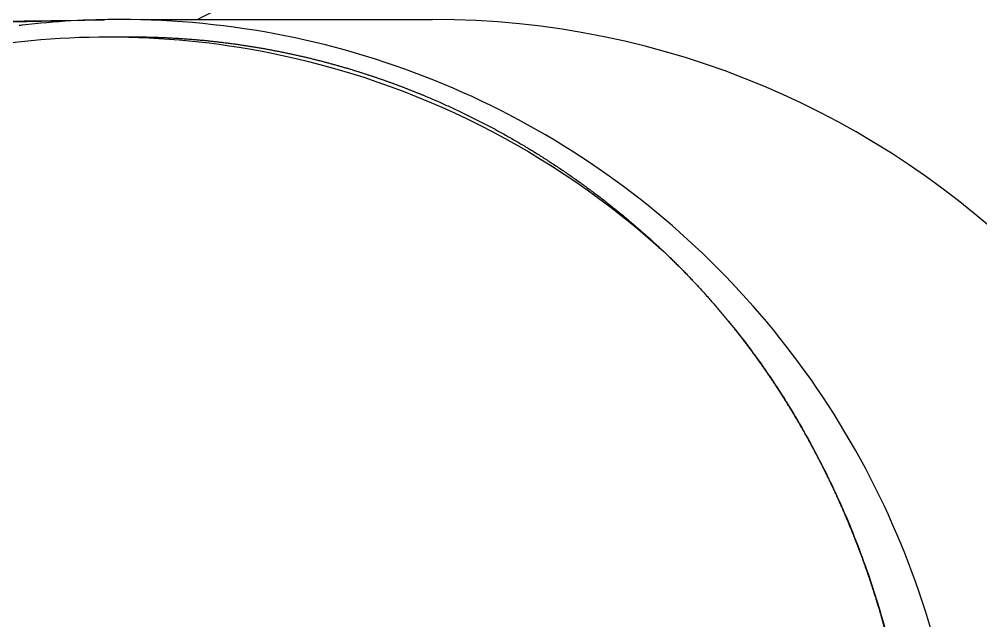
# Model space of a CAD drawing. Extents: x 0 to 790, y 0 to 579.
# Drawn here: x 487.97 to 515.74, y 509.08 to 526.44 of the extents above; entities that cross this region are included whole.
import ezdxf

# ---------------------------------------------------------------- set-up
doc = ezdxf.new("R2010")
doc.units = 0
doc.header["$LTSCALE"] = 10
doc.header["$MEASUREMENT"] = 0
doc.layers.add('1', color=7, linetype='CONTINUOUS')
doc.layers.add('DEF_LAYER_ASSEM_MEMBER', color=7, linetype='CONTINUOUS')

# ---------------------------------------------------------------- blocks, each defined once
blk = doc.blocks.new('A$C219e8258')
at = {"layer": '1'}
blk.add_line((0, 24), (-0.636, 24), dxfattribs=at)
blk.add_arc((0, 0), 24, 79.2833, 90, dxfattribs=at)
for start_param, end_param in [(0.000002, 0.194832), (0.194832, 0.734985)]:
    blk.add_ellipse((0, 0), major_axis=(0, 24), ratio=0.996195, start_param=start_param, end_param=end_param, dxfattribs=at)
for points, knots in [([(-1.206, 23.993), (-1.229, 23.992), (-1.277, 23.991), (-1.347, 23.989), (-1.418, 23.986), (-1.488, 23.984), (-1.558, 23.981), (-1.628, 23.978), (-1.697, 23.975), (-1.767, 23.971), (-1.836, 23.967), (-1.905, 23.964), (-1.973, 23.96), (-2.042, 23.955), (-2.11, 23.951), (-2.178, 23.946), (-2.246, 23.941), (-2.313, 23.936), (-2.381, 23.931), (-2.448, 23.926), (-2.515, 23.92), (-2.581, 23.914), (-2.648, 23.908), (-2.714, 23.902), (-2.78, 23.896), (-2.845, 23.889), (-2.911, 23.882), (-2.976, 23.875), (-3.041, 23.868), (-3.106, 23.861), (-3.17, 23.854), (-3.234, 23.846), (-3.298, 23.839), (-3.362, 23.831), (-3.426, 23.823), (-3.489, 23.815), (-3.552, 23.806), (-3.615, 23.798), (-3.678, 23.789), (-3.74, 23.78), (-3.802, 23.771), (-3.864, 23.762), (-3.926, 23.753), (-3.987, 23.744), (-4.048, 23.734), (-4.109, 23.724), (-4.17, 23.715), (-4.231, 23.705), (-4.291, 23.695), (-4.351, 23.684), (-4.411, 23.674), (-4.47, 23.664), (-4.529, 23.653), (-4.588, 23.642), (-4.647, 23.632), (-4.706, 23.621), (-4.764, 23.61), (-4.822, 23.598), (-4.88, 23.587), (-4.938, 23.576), (-4.995, 23.564), (-5.052, 23.553), (-5.109, 23.541), (-5.166, 23.529), (-5.222, 23.517), (-5.278, 23.505), (-5.334, 23.493), (-5.39, 23.481), (-5.445, 23.468), (-5.5, 23.456), (-5.555, 23.443), (-5.61, 23.431), (-5.664, 23.418), (-5.719, 23.405), (-5.773, 23.393), (-5.826, 23.38), (-5.88, 23.366), (-5.933, 23.353), (-5.986, 23.34), (-6.039, 23.327), (-6.092, 23.314), (-6.144, 23.3), (-6.196, 23.287), (-6.248, 23.273), (-6.299, 23.259), (-6.351, 23.246), (-6.402, 23.232), (-6.453, 23.218), (-6.503, 23.204), (-6.554, 23.19), (-6.604, 23.176), (-6.654, 23.162), (-6.703, 23.148), (-6.753, 23.134), (-6.802, 23.119), (-6.851, 23.105), (-6.9, 23.091), (-6.948, 23.076), (-6.996, 23.062), (-7.044, 23.047), (-7.092, 23.033), (-7.14, 23.018), (-7.187, 23.003), (-7.234, 22.989), (-7.281, 22.974), (-7.327, 22.959), (-7.374, 22.944), (-7.42, 22.929), (-7.466, 22.915), (-7.511, 22.9), (-7.557, 22.885), (-7.602, 22.87), (-7.647, 22.855), (-7.691, 22.84), (-7.736, 22.825), (-7.78, 22.81), (-7.824, 22.794), (-7.868, 22.779), (-7.911, 22.764), (-7.954, 22.749), (-7.998, 22.734), (-8.04, 22.719), (-8.083, 22.703), (-8.125, 22.688), (-8.167, 22.673), (-8.209, 22.658), (-8.251, 22.642), (-8.292, 22.627), (-8.334, 22.612), (-8.374, 22.597), (-8.415, 22.581), (-8.456, 22.566), (-8.496, 22.551), (-8.536, 22.536), (-8.576, 22.52), (-8.615, 22.505), (-8.655, 22.49), (-8.694, 22.474), (-8.733, 22.459), (-8.771, 22.444), (-8.81, 22.429), (-8.848, 22.413), (-8.886, 22.398), (-8.924, 22.383), (-8.961, 22.368), (-8.998, 22.352), (-9.036, 22.337), (-9.115, 22.304), (-9.237, 22.254), (-9.4, 22.184), (-9.562, 22.113), (-9.723, 22.041), (-9.884, 21.968), (-10.043, 21.895), (-10.2, 21.82), (-10.357, 21.744), (-10.513, 21.667), (-10.667, 21.589), (-10.821, 21.511), (-10.973, 21.431), (-11.124, 21.351), (-11.274, 21.27), (-11.423, 21.187), (-11.571, 21.104), (-11.718, 21.021), (-11.863, 20.936), (-12.007, 20.851), (-12.151, 20.765), (-12.293, 20.678), (-12.434, 20.59), (-12.574, 20.502), (-12.712, 20.413), (-12.85, 20.323), (-12.986, 20.233), (-13.122, 20.142), (-13.256, 20.05), (-13.389, 19.958), (-13.521, 19.865), (-13.652, 19.772), (-13.781, 19.678), (-13.91, 19.584), (-14.037, 19.488), (-14.164, 19.393), (-14.289, 19.297), (-14.413, 19.2), (-14.536, 19.103), (-14.657, 19.006), (-14.778, 18.908), (-14.898, 18.809), (-15.016, 18.71), (-15.133, 18.611), (-15.25, 18.512), (-15.365, 18.412), (-15.479, 18.311), (-15.592, 18.211), (-15.704, 18.109), (-15.814, 18.008), (-15.924, 17.906), (-15.996, 17.838), (-16.033, 17.804)], [0, 0, 0, 0, 0.004415, 0.008816, 0.013203, 0.017577, 0.021937, 0.026283, 0.030616, 0.034935, 0.039241, 0.043532, 0.04781, 0.052075, 0.056326, 0.060563, 0.064786, 0.068996, 0.073192, 0.077375, 0.081544, 0.085699, 0.089841, 0.093969, 0.098083, 0.102184, 0.106271, 0.110344, 0.114404, 0.11845, 0.122482, 0.126501, 0.130506, 0.134497, 0.138475, 0.142439, 0.14639, 0.150326, 0.154249, 0.158159, 0.162055, 0.165937, 0.169806, 0.17366, 0.177502, 0.181329, 0.185143, 0.188943, 0.19273, 0.196503, 0.200262, 0.204008, 0.20774, 0.211458, 0.215163, 0.218854, 0.222532, 0.226195, 0.229846, 0.233482, 0.237105, 0.240714, 0.244309, 0.247891, 0.25146, 0.255014, 0.258555, 0.262082, 0.265596, 0.269096, 0.272582, 0.276055, 0.279514, 0.282959, 0.286391, 0.289809, 0.293213, 0.296604, 0.299981, 0.303345, 0.306694, 0.310031, 0.313353, 0.316662, 0.319957, 0.323239, 0.326507, 0.329761, 0.333002, 0.336228, 0.339442, 0.342641, 0.345827, 0.349, 0.352159, 0.355304, 0.358435, 0.361553, 0.364657, 0.367748, 0.370824, 0.373888, 0.376937, 0.379973, 0.382995, 0.386004, 0.388999, 0.39198, 0.394948, 0.397902, 0.400842, 0.403769, 0.406682, 0.409582, 0.412467, 0.41534, 0.418198, 0.421043, 0.423874, 0.426692, 0.429496, 0.432286, 0.435063, 0.437826, 0.440575, 0.443311, 0.446033, 0.448741, 0.451436, 0.454117, 0.456785, 0.459439, 0.462079, 0.464705, 0.467318, 0.469918, 0.472503, 0.475075, 0.477634, 0.480179, 0.48271, 0.485227, 0.487731, 0.490221, 0.492698, 0.495161, 0.49761, 0.500045, 0.510934, 0.521779, 0.53258, 0.543337, 0.554051, 0.564721, 0.575347, 0.58593, 0.596469, 0.606965, 0.617417, 0.627825, 0.63819, 0.648512, 0.65879, 0.669024, 0.679215, 0.689363, 0.699467, 0.709528, 0.719545, 0.729519, 0.73945, 0.749337, 0.759181, 0.768982, 0.77874, 0.788454, 0.798125, 0.807753, 0.817337, 0.826879, 0.836377, 0.845833, 0.855245, 0.864614, 0.87394, 0.883223, 0.892463, 0.90166, 0.910814, 0.919926, 0.928994, 0.93802, 0.947002, 0.955942, 0.964839, 0.973693, 0.982505, 0.991274, 1, 1, 1, 1]), ([(-0.638, 24), (-0.647, 24), (-0.676, 24), (-0.726, 24), (-0.787, 24), (-0.848, 23.999), (-0.909, 23.998), (-0.969, 23.998), (-1.029, 23.997), (-1.088, 23.995), (-1.147, 23.994), (-1.186, 23.993), (-1.206, 23.993)], [0, 0, 0, 0, 0.045874, 0.151554, 0.257268, 0.363037, 0.468882, 0.574825, 0.680887, 0.787089, 0.893453, 1, 1, 1, 1]), ([(-16.033, 17.804), (-16.049, 17.789), (-16.081, 17.758), (-16.13, 17.712), (-16.178, 17.665), (-16.227, 17.618), (-16.275, 17.571), (-16.324, 17.523), (-16.372, 17.475), (-16.421, 17.427), (-16.47, 17.379), (-16.518, 17.33), (-16.567, 17.281), (-16.615, 17.231), (-16.664, 17.181), (-16.713, 17.131), (-16.761, 17.08), (-16.81, 17.03), (-16.858, 16.978), (-16.907, 16.927), (-16.956, 16.875), (-17.004, 16.823), (-17.053, 16.77), (-17.101, 16.717), (-17.15, 16.664), (-17.198, 16.611), (-17.247, 16.557), (-17.295, 16.503), (-17.344, 16.448), (-17.392, 16.393), (-17.44, 16.338), (-17.489, 16.282), (-17.537, 16.227), (-17.585, 16.17), (-17.633, 16.114), (-17.682, 16.057), (-17.73, 15.999), (-17.778, 15.942), (-17.826, 15.884), (-17.859, 15.843), (-17.876, 15.822), (-17.878, 15.821)], [0, 0, 0, 0, 0.024881, 0.049837, 0.074867, 0.099972, 0.125151, 0.150404, 0.175731, 0.201133, 0.22661, 0.252161, 0.277786, 0.303486, 0.329261, 0.35511, 0.381034, 0.407032, 0.433105, 0.459252, 0.485475, 0.511771, 0.538143, 0.564589, 0.59111, 0.617706, 0.644376, 0.671122, 0.697942, 0.724837, 0.751807, 0.778851, 0.805971, 0.833165, 0.860434, 0.887779, 0.915198, 0.942692, 0.970261, 0.997906, 1, 1, 1, 1]), ([(-17.889, 15.805), (-18.034, 15.631), (-18.38, 15.202), (-18.9, 14.492), (-19.448, 13.677), (-19.963, 12.834), (-20.445, 11.965), (-20.892, 11.072), (-21.305, 10.158), (-21.681, 9.222), (-22.021, 8.269), (-22.324, 7.299), (-22.588, 6.314), (-22.814, 5.317), (-23.001, 4.308), (-23.119, 3.501), (-23.173, 3.031), (-23.187, 2.901)], [0, 0, 0, 0, 0.049844, 0.120801, 0.191769, 0.262747, 0.333734, 0.404728, 0.47573, 0.546737, 0.61775, 0.688767, 0.759788, 0.830812, 0.901839, 0.972868, 1, 1, 1, 1]), ([(-17.878, 15.821), (-17.892, 15.803), (-17.923, 15.765), (-17.97, 15.708), (-18.018, 15.648), (-18.066, 15.588), (-18.113, 15.528), (-18.161, 15.468), (-18.209, 15.407), (-18.256, 15.346), (-18.304, 15.284), (-18.351, 15.222), (-18.399, 15.16), (-18.446, 15.097), (-18.493, 15.034), (-18.541, 14.971), (-18.588, 14.907), (-18.635, 14.843), (-18.682, 14.778), (-18.729, 14.714), (-18.775, 14.648), (-18.822, 14.583), (-18.869, 14.517), (-18.915, 14.45), (-18.962, 14.384), (-19.008, 14.317), (-19.054, 14.249), (-19.1, 14.182), (-19.146, 14.113), (-19.192, 14.045), (-19.238, 13.976), (-19.284, 13.907), (-19.329, 13.837), (-19.375, 13.767), (-19.42, 13.696), (-19.465, 13.626), (-19.51, 13.554), (-19.555, 13.483), (-19.6, 13.411), (-19.645, 13.339), (-19.689, 13.266), (-19.734, 13.193), (-19.778, 13.119), (-19.822, 13.046), (-19.866, 12.971), (-19.91, 12.897), (-19.954, 12.822), (-19.998, 12.746), (-20.027, 12.696), (-20.041, 12.671)], [0, 0, 0, 0, 0.018539, 0.038648, 0.058811, 0.079029, 0.099301, 0.119627, 0.140007, 0.160442, 0.180932, 0.201476, 0.222074, 0.242727, 0.263434, 0.284195, 0.305011, 0.325882, 0.346807, 0.367787, 0.388821, 0.40991, 0.431053, 0.452252, 0.473504, 0.494811, 0.516173, 0.53759, 0.559061, 0.580587, 0.602168, 0.623804, 0.645494, 0.667239, 0.689039, 0.710893, 0.732803, 0.754767, 0.776786, 0.79886, 0.820989, 0.843173, 0.865412, 0.887706, 0.910055, 0.932458, 0.954917, 0.977431, 1, 1, 1, 1]), ([(-20.041, 12.671), (-20.053, 12.65), (-20.077, 12.608), (-20.112, 12.545), (-20.148, 12.482), (-20.183, 12.418), (-20.218, 12.354), (-20.253, 12.29), (-20.288, 12.226), (-20.323, 12.162), (-20.358, 12.097), (-20.393, 12.032), (-20.427, 11.967), (-20.462, 11.901), (-20.496, 11.835), (-20.53, 11.769), (-20.564, 11.703), (-20.598, 11.637), (-20.632, 11.57), (-20.665, 11.503), (-20.699, 11.436), (-20.732, 11.368), (-20.765, 11.3), (-20.798, 11.232), (-20.831, 11.164), (-20.864, 11.096), (-20.897, 11.027), (-20.929, 10.958), (-20.962, 10.889), (-20.994, 10.819), (-21.026, 10.749), (-21.058, 10.679), (-21.089, 10.609), (-21.121, 10.538), (-21.153, 10.468), (-21.184, 10.397), (-21.215, 10.325), (-21.246, 10.254), (-21.277, 10.182), (-21.307, 10.11), (-21.338, 10.038), (-21.368, 9.965), (-21.398, 9.892), (-21.428, 9.819), (-21.458, 9.746), (-21.488, 9.673), (-21.517, 9.599), (-21.546, 9.525), (-21.575, 9.451), (-21.604, 9.376), (-21.633, 9.301), (-21.662, 9.226), (-21.69, 9.151), (-21.718, 9.076), (-21.746, 9), (-21.774, 8.924), (-21.802, 8.848), (-21.829, 8.771), (-21.856, 8.694), (-21.883, 8.617), (-21.91, 8.54), (-21.937, 8.463), (-21.963, 8.385), (-21.99, 8.307), (-22.016, 8.229), (-22.042, 8.15), (-22.067, 8.072), (-22.099, 7.973), (-22.136, 7.855), (-22.179, 7.718), (-22.222, 7.579), (-22.263, 7.44), (-22.304, 7.301), (-22.344, 7.161), (-22.383, 7.021), (-22.422, 6.88), (-22.46, 6.738), (-22.497, 6.596), (-22.534, 6.454), (-22.569, 6.311), (-22.604, 6.168), (-22.639, 6.024), (-22.672, 5.88), (-22.705, 5.735), (-22.737, 5.589), (-22.768, 5.444), (-22.798, 5.297), (-22.828, 5.151), (-22.857, 5.004), (-22.885, 4.856), (-22.912, 4.708), (-22.938, 4.56), (-22.964, 4.411), (-22.989, 4.262), (-23.013, 4.112), (-23.036, 3.962), (-23.058, 3.811), (-23.08, 3.66), (-23.1, 3.509), (-23.12, 3.357), (-23.139, 3.205), (-23.157, 3.053), (-23.169, 2.951), (-23.174, 2.9)], [0, 0, 0, 0, 0.007143, 0.014298, 0.021467, 0.028649, 0.035845, 0.043054, 0.050275, 0.057511, 0.064759, 0.072021, 0.079296, 0.086584, 0.093885, 0.1012, 0.108528, 0.11587, 0.123224, 0.130592, 0.137973, 0.145368, 0.152776, 0.160197, 0.167632, 0.175079, 0.182541, 0.190015, 0.197503, 0.205004, 0.212519, 0.220047, 0.227588, 0.235143, 0.242711, 0.250292, 0.257887, 0.265495, 0.273117, 0.280752, 0.2884, 0.296062, 0.303737, 0.311426, 0.319128, 0.326844, 0.334573, 0.342315, 0.350071, 0.35784, 0.365623, 0.37342, 0.38123, 0.389053, 0.39689, 0.40474, 0.412604, 0.420481, 0.428372, 0.436277, 0.444195, 0.452126, 0.460071, 0.46803, 0.476002, 0.483988, 0.491987, 0.5, 0.513914, 0.527849, 0.541806, 0.555784, 0.569784, 0.583805, 0.597848, 0.611913, 0.625999, 0.640107, 0.654237, 0.668388, 0.682562, 0.696757, 0.710975, 0.725214, 0.739475, 0.753759, 0.768064, 0.782392, 0.796742, 0.811114, 0.825509, 0.839926, 0.854365, 0.868827, 0.883311, 0.897818, 0.912347, 0.926899, 0.941474, 0.956071, 0.970691, 0.985334, 1, 1, 1, 1])]:
    blk.add_open_spline(points, degree=3, knots=knots, dxfattribs=at)

msp = doc.modelspace()

# ---------------------------------------------------------------- linework, layer by layer
at = {"layer": 'DEF_LAYER_ASSEM_MEMBER', "color": 7, "linetype": 'Continuous'}
for p, q in [((490.429, 526.41), (403.643, 525.194)), ((491.491, 526.428), (499.904, 526.428))]:
    msp.add_line(p, q, dxfattribs=at)
at = {"layer": 'DEF_LAYER_ASSEM_MEMBER', "color": 9, "linetype": 'Continuous'}
msp.add_line((494.284, 525.611), (494.288, 525.61), dxfattribs=at)
at = {"layer": 'DEF_LAYER_ASSEM_MEMBER', "color": 7, "linetype": 'Continuous'}
for centre, radius, start, end in [((505.604, 501.928), 27.5, 243.0322, 116.9678), ((490.884, 502.097), 24.33, 90.0019, 96.6511), ((490.885, 502.1), 24.328, 96.6548, 96.884)]:
    msp.add_arc(centre, radius, start, end, dxfattribs=at)
msp.add_ellipse((499.904, 501.928), major_axis=(24.594, 0), ratio=0.996195, start_param=-1.570796, end_param=1.570796, dxfattribs=at)
at = {"layer": 'DEF_LAYER_ASSEM_MEMBER', "color": 9, "linetype": 'Continuous', "start_tangent": (-0.999825, -0.018691), "end_tangent": (-0.996851, -0.079293)}
msp.add_spline([(490.288, 526.406), (476.841, 525.771)], degree=3, dxfattribs=at)
at = {"layer": 'DEF_LAYER_ASSEM_MEMBER', "color": 7, "linetype": 'Continuous', "start_tangent": (0, 1), "end_tangent": (-1, 0)}
msp.add_spline([(515.29, 501.928), (514.821, 506.708), (513.432, 511.303), (511.177, 515.539), (508.141, 519.252), (504.443, 522.299), (500.223, 524.563), (495.645, 525.957), (490.883, 526.428)], degree=3, dxfattribs=at)

# ---------------------------------------------------------------- block references
at = {"layer": '1', "xscale": -1}
msp.add_blockref('A$C219e8258', (490.551, 501.928), dxfattribs=at)

doc.saveas('drawing.dxf')
